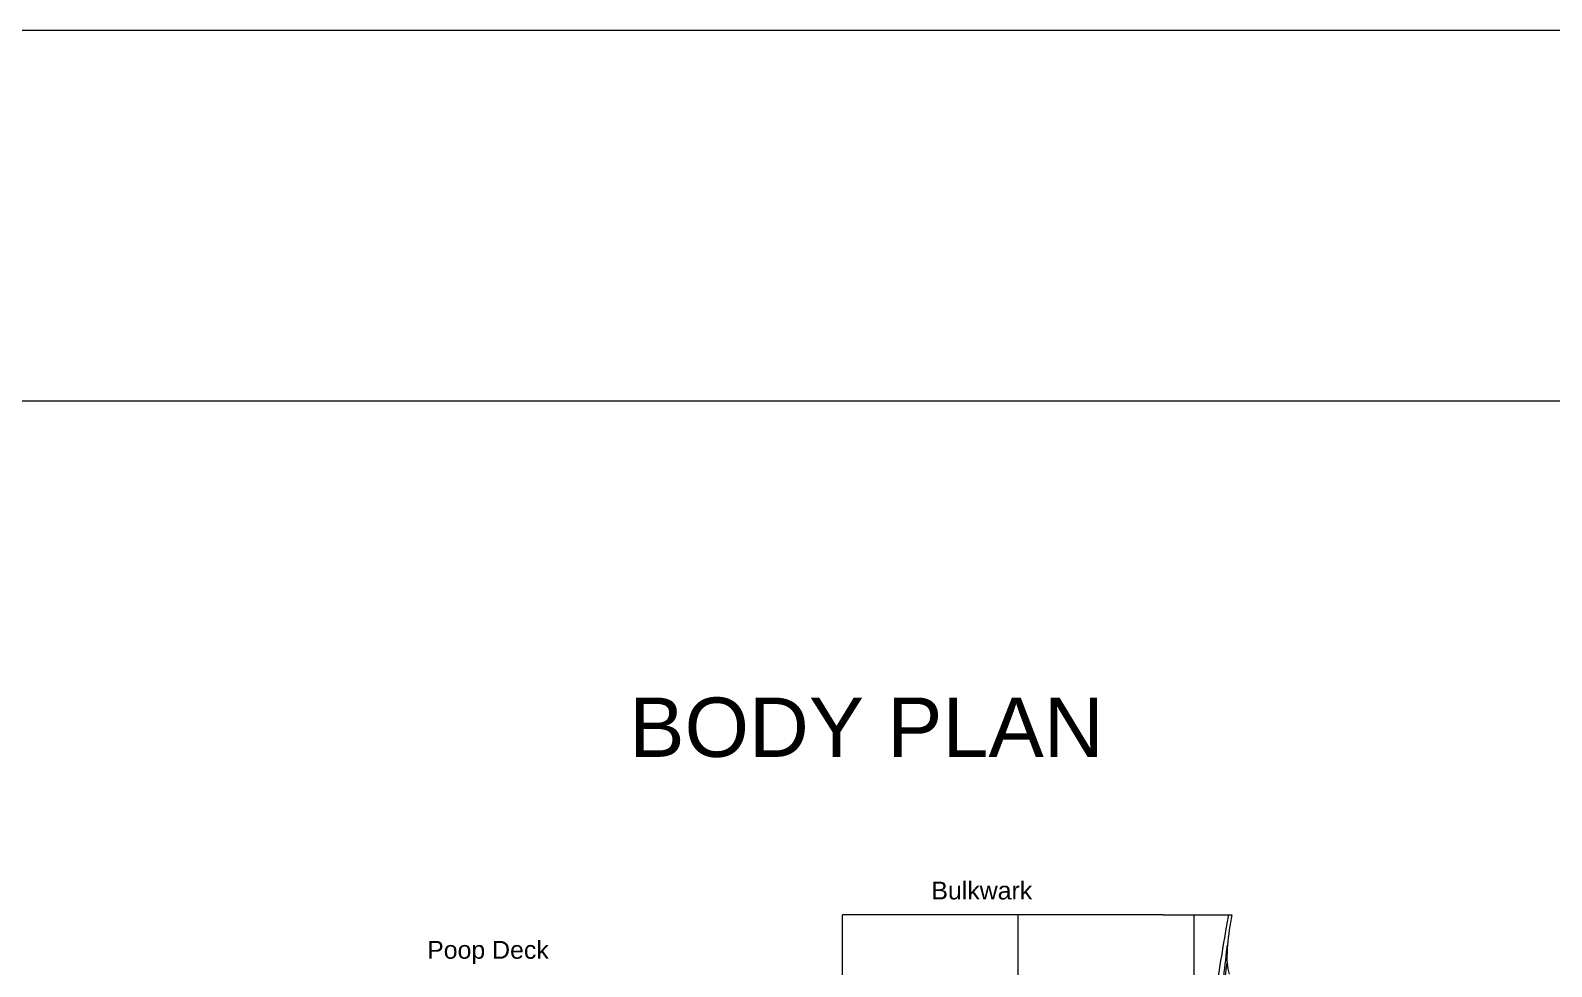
# Model space of a CAD drawing. Header units: inches. Extents: x 2352 to 5491, y -38 to 423.
# Drawn here: x 5312.2 to 5337.84, y 335.94 to 351.73 of the extents above; entities that cross this region are included whole.
import ezdxf

# ---------------------------------------------------------------- set-up
doc = ezdxf.new("R2010")
doc.units = ezdxf.units.IN
doc.header["$MEASUREMENT"] = 0
doc.styles.get("Standard").update_dxf_attribs({"font": 'arial.ttf'})

msp = doc.modelspace()

# ---------------------------------------------------------------- linework, layer by layer
at = {"lineweight": 9}
for p, q in [((5331.293411030099, 336.8141915263719), (5325.888283234372, 336.8141915263719)), ((5325.888283234372, 333.3141915263719), (5325.888283234372, 336.8141915263719)), ((5328.85078323437, 319.974191526372), (5328.85078323437, 336.8141915263719)), ((5331.293411030099, 336.8141915263719), (5332.452091906044, 336.8141915263719)), ((5331.813283234371, 319.974191526372), (5331.813283234368, 336.8141915263719))]:
    msp.add_line(p, q, dxfattribs=at)
for points in [[(5221.436676015282, 203.2260336125142), (5431.686676015631, 203.2260336125142), (5431.686676015631, 351.7260336124961), (5221.436676015282, 351.7260336124961)], [(5227.686676015282, 209.4760336125142), (5425.436676015631, 209.4760336125142), (5425.436676015631, 345.4760336124997), (5227.686676015282, 345.4760336124997)]]:
    msp.add_lwpolyline(points, close=True, dxfattribs=at)
for points, knots in [([(5331.874283234372, 333.314191526372), (5331.897126474689, 333.5031448339287), (5331.954420893452, 333.9770692763576), (5332.04226178626, 334.662002298296), (5332.190330062613, 335.5400945070311), (5332.298632611066, 336.253448109923), (5332.38374946295, 336.7351791342575), (5332.397710129248, 336.8141915263719)], [0, 0, 0, 0, 0.571008817400609, 1.432179404043484, 2.071071861164555, 3.299840947167985, 3.540922379895126, 3.540922379895126, 3.540922379895126, 3.540922379895126]), ([(5332.10602408015, 334.3141915263719), (5332.139209138016, 334.599542120913), (5332.193366244519, 335.0652264841061), (5332.315212061458, 335.7091727727199), (5332.350674210029, 336.0893836187034), (5332.375437569398, 336.2878939907866), (5332.377184536627, 336.3016696468135)], [0, 0, 0, 0, 0.8615541293863883, 1.406032767322513, 1.964523013038961, 2.006182010451227, 2.006182010451227, 2.006182010451227, 2.006182010451227])]:
    msp.add_open_spline(points, degree=3, knots=knots, dxfattribs=at)
for points in [[(5332.452091906044, 336.8141915263719), (5332.377184536627, 336.3016696468094), (5332.36886856794, 336.1209220236609), (5332.370432940166, 335.9981033221105), (5332.405495306381, 335.8141915263719)], [(5332.142410147676, 334.3141915263719), (5332.261510940133, 335.1732243496493), (5332.318491903022, 335.5969889163551), (5332.367771137332, 335.9770070914145)]]:
    msp.add_spline(points, degree=3, dxfattribs=at)
msp.add_open_spline([(5332.367771137332, 335.9770070914145), (5332.3686581416, 335.9840392071635), (5332.369545145867, 335.9910713229125), (5332.370432940163, 335.9981033220861)], degree=3, dxfattribs=at)

# ---------------------------------------------------------------- texts
for s, height, p in [('BODY PLAN', 1, (5322.293761144819, 339.4772766874097)), ('Bulkwark', 0.3, (5327.386158323729, 337.0738071662821)), ('Poop Deck', 0.3, (5318.886158323729, 336.0738071662821))]:
    msp.add_text(s, height=height, dxfattribs=at).set_placement(p)

doc.saveas('drawing.dxf')
